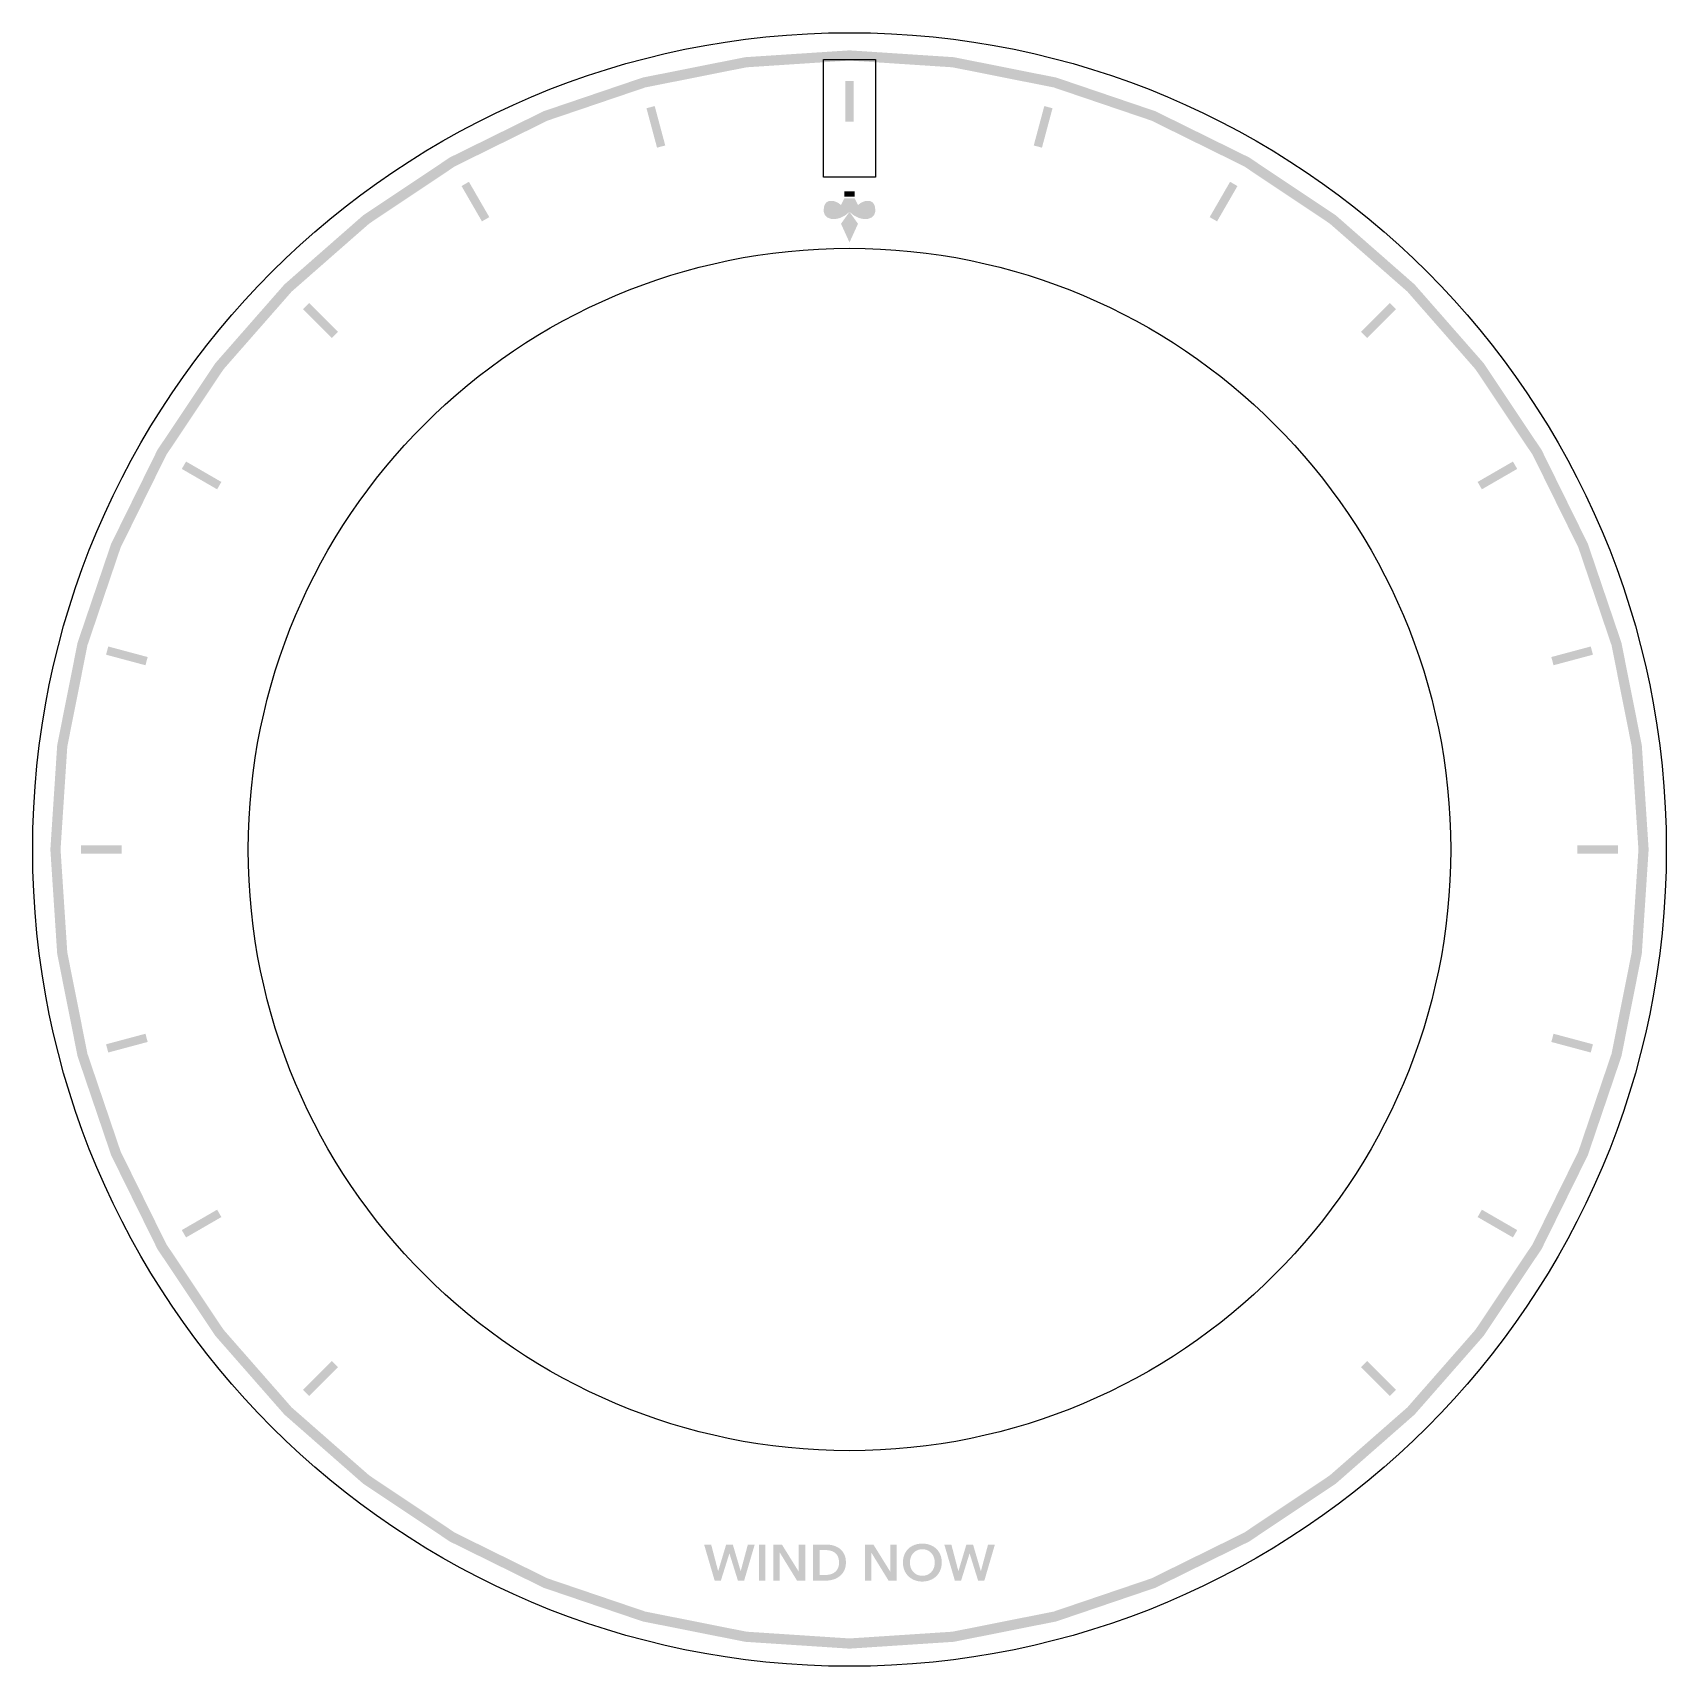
# Model space of a CAD drawing. Header units: millimetres. Extents: x 4 to 278, y 4 to 137.
# Drawn here: x 181.6 to 277.6, y 40.5 to 136.5 of the extents above; entities that cross this region are included whole.
import ezdxf

# ---------------------------------------------------------------- set-up
doc = ezdxf.new("R2010")
doc.units = ezdxf.units.MM
doc.layers.add('CUT', color=1, linetype='Continuous')
doc.layers.add('RASTER', color=7, linetype='Continuous')

msp = doc.modelspace()

# ---------------------------------------------------------------- hatches: boundary and pattern name
at = {"layer": 'RASTER'}
h = msp.add_hatch(color=7, dxfattribs=at)
h.paths.add_polyline_path([(276.6, 88.5), (276.198, 82.365), (274.999, 76.336), (273.022, 70.514), (270.303, 65), (266.888, 59.888), (262.834, 55.266), (258.212, 51.212), (253.1, 47.797), (247.586, 45.078), (241.764, 43.101), (235.735, 41.902), (229.6, 41.5), (223.465, 41.902), (217.436, 43.101), (211.614, 45.078), (206.1, 47.797), (200.988, 51.212), (196.366, 55.266), (192.312, 59.888), (188.897, 65), (186.178, 70.514), (184.201, 76.336), (183.002, 82.365), (182.6, 88.5), (183.002, 94.635), (184.201, 100.664), (186.178, 106.486), (188.897, 112), (192.312, 117.112), (196.366, 121.734), (200.988, 125.788), (206.1, 129.203), (211.614, 131.922), (217.436, 133.899), (223.465, 135.098), (229.6, 135.5), (235.735, 135.098), (241.764, 133.899), (247.586, 131.922), (253.1, 129.203), (258.212, 125.788), (262.834, 121.734), (266.888, 117.112), (270.303, 112), (273.022, 106.486), (274.999, 100.664), (276.198, 94.635)])
h.paths.add_polyline_path([(276, 88.5), (275.603, 82.444), (274.419, 76.491), (272.468, 70.743), (269.784, 65.3), (266.412, 60.253), (262.41, 55.69), (257.847, 51.688), (252.8, 48.316), (247.357, 45.632), (241.609, 43.681), (235.656, 42.497), (229.6, 42.1), (223.544, 42.497), (217.591, 43.681), (211.843, 45.632), (206.4, 48.316), (201.353, 51.688), (196.79, 55.69), (192.788, 60.253), (189.416, 65.3), (186.732, 70.743), (184.781, 76.491), (183.597, 82.444), (183.2, 88.5), (183.597, 94.556), (184.781, 100.509), (186.732, 106.257), (189.416, 111.7), (192.788, 116.747), (196.79, 121.31), (201.353, 125.312), (206.4, 128.684), (211.843, 131.368), (217.591, 133.319), (223.544, 134.503), (229.6, 134.9), (235.656, 134.503), (241.609, 133.319), (247.357, 131.368), (252.8, 128.684), (257.847, 125.312), (262.41, 121.31), (266.412, 116.747), (269.784, 111.7), (272.468, 106.257), (274.419, 100.509), (275.603, 94.556)])
for points in [[(229.35, 131.3), (229.35, 133.7), (229.85, 133.7), (229.85, 131.3)], [(218.281, 129.777), (217.66, 132.095), (218.143, 132.225), (218.764, 129.906)], [(240.436, 129.906), (241.057, 132.225), (241.54, 132.095), (240.919, 129.777)], [(207.983, 125.441), (206.783, 127.519), (207.217, 127.769), (208.417, 125.691)], [(229.9, 126.9), (229.3, 126.9), (229.3, 127.2), (229.9, 127.2)], [(250.783, 125.691), (251.983, 127.769), (252.417, 127.519), (251.217, 125.441)], [(229.6, 126), (229.326, 125.779), (229.042, 125.639), (228.765, 125.576), (228.513, 125.588), (228.302, 125.669), (228.152, 125.817), (228.078, 126.029), (228.1, 126.3), (228.159, 126.46), (228.256, 126.569), (228.381, 126.63), (228.525, 126.65), (228.678, 126.632), (228.831, 126.581), (228.975, 126.502), (229.1, 126.4), (229.3, 126.8), (229.9, 126.8), (230.1, 126.4), (230.225, 126.502), (230.369, 126.581), (230.522, 126.632), (230.675, 126.65), (230.819, 126.63), (230.944, 126.569), (231.041, 126.46), (231.1, 126.3), (231.122, 126.029), (231.048, 125.817), (230.898, 125.669), (230.688, 125.588), (230.435, 125.576), (230.158, 125.639), (229.874, 125.779), (229.6, 126)], [(229.6, 124.2), (229.1, 125.3), (229.6, 126), (230.1, 125.3)], [(199.159, 118.587), (197.462, 120.284), (197.816, 120.638), (199.513, 118.941)], [(259.687, 118.941), (261.384, 120.638), (261.738, 120.284), (260.041, 118.587)], [(192.409, 109.683), (190.331, 110.883), (190.581, 111.317), (192.659, 110.117)], [(266.541, 110.117), (268.619, 111.317), (268.869, 110.883), (266.791, 109.683)], [(188.194, 99.336), (185.875, 99.957), (186.005, 100.44), (188.323, 99.819)], [(270.877, 99.819), (273.195, 100.44), (273.325, 99.957), (271.006, 99.336)], [(186.8, 88.25), (184.4, 88.25), (184.4, 88.75), (186.8, 88.75)], [(272.4, 88.75), (274.8, 88.75), (274.8, 88.25), (272.4, 88.25)], [(188.323, 77.181), (186.005, 76.56), (185.875, 77.043), (188.194, 77.664)], [(271.006, 77.664), (273.325, 77.043), (273.195, 76.56), (270.877, 77.181)], [(192.659, 66.883), (190.581, 65.683), (190.331, 66.117), (192.409, 67.317)], [(266.791, 67.317), (268.869, 66.117), (268.619, 65.683), (266.541, 66.883)], [(199.513, 58.059), (197.816, 56.362), (197.462, 56.716), (199.159, 58.413)], [(260.041, 58.413), (261.738, 56.716), (261.384, 56.362), (259.687, 58.059)], [(221.049, 47.624), (221.463, 47.624), (221.874, 46.064), (221.88, 46.064), (222.348, 47.624), (222.737, 47.624), (223.197, 46.064), (223.203, 46.064), (223.623, 47.624), (224.025, 47.624), (223.404, 45.5), (223.038, 45.5), (222.54, 47.093), (222.534, 47.093), (222.035, 45.5), (221.67, 45.5)], [(224.277, 47.624), (224.654, 47.624), (224.654, 45.5), (224.277, 45.5)], [(225.123, 47.624), (225.624, 47.624), (226.611, 46.034), (226.617, 46.034), (226.617, 47.624), (226.995, 47.624), (226.995, 45.5), (226.515, 45.5), (225.507, 47.141), (225.501, 47.141), (225.501, 45.5), (225.123, 45.5)], [(230.505, 47.624), (231.005, 47.624), (231.993, 46.034), (231.999, 46.034), (231.999, 47.624), (232.377, 47.624), (232.377, 45.5), (231.897, 45.5), (230.889, 47.141), (230.883, 47.141), (230.883, 45.5), (230.505, 45.5)], [(235.176, 47.624), (235.59, 47.624), (236.001, 46.064), (236.007, 46.064), (236.475, 47.624), (236.865, 47.624), (237.324, 46.064), (237.33, 46.064), (237.749, 47.624), (238.152, 47.624), (237.531, 45.5), (237.165, 45.5), (236.666, 47.093), (236.66, 47.093), (236.163, 45.5), (235.797, 45.5)]]:
    msp.add_hatch(color=7, dxfattribs=at).paths.add_polyline_path(points)
h = msp.add_hatch(color=7, dxfattribs=at)
h.paths.add_polyline_path([(227.463, 47.624), (228.216, 47.624), (228.267, 47.623), (228.319, 47.621), (228.371, 47.616), (228.423, 47.611), (228.475, 47.603), (228.528, 47.594), (228.58, 47.583), (228.633, 47.57), (228.684, 47.555), (228.735, 47.539), (228.784, 47.52), (228.832, 47.498), (228.879, 47.475), (228.924, 47.449), (228.968, 47.422), (229.011, 47.392), (229.052, 47.359), (229.091, 47.324), (229.128, 47.287), (229.163, 47.248), (229.196, 47.205), (229.227, 47.161), (229.256, 47.114), (229.284, 47.065), (229.308, 47.012), (229.329, 46.957), (229.347, 46.899), (229.362, 46.838), (229.374, 46.773), (229.382, 46.706), (229.387, 46.635), (229.389, 46.562), (229.387, 46.493), (229.382, 46.427), (229.374, 46.364), (229.362, 46.303), (229.347, 46.244), (229.329, 46.187), (229.308, 46.133), (229.284, 46.082), (229.256, 46.033), (229.227, 45.986), (229.196, 45.941), (229.163, 45.899), (229.128, 45.859), (229.091, 45.821), (229.052, 45.785), (229.011, 45.752), (228.968, 45.721), (228.924, 45.692), (228.879, 45.665), (228.832, 45.64), (228.784, 45.617), (228.735, 45.596), (228.684, 45.578), (228.633, 45.561), (228.58, 45.547), (228.528, 45.535), (228.475, 45.524), (228.423, 45.515), (228.371, 45.509), (228.319, 45.504), (228.267, 45.501), (228.216, 45.5), (227.463, 45.5)])
h.paths.add_polyline_path([(228.156, 45.83), (228.192, 45.831), (228.229, 45.832), (228.266, 45.835), (228.302, 45.839), (228.339, 45.843), (228.376, 45.849), (228.413, 45.856), (228.45, 45.864), (228.486, 45.874), (228.521, 45.885), (228.556, 45.897), (228.589, 45.911), (228.622, 45.926), (228.654, 45.943), (228.685, 45.962), (228.715, 45.982), (228.744, 46.003), (228.772, 46.026), (228.798, 46.052), (228.823, 46.079), (228.846, 46.107), (228.868, 46.138), (228.889, 46.171), (228.909, 46.205), (228.926, 46.241), (228.941, 46.28), (228.954, 46.321), (228.965, 46.365), (228.973, 46.411), (228.979, 46.459), (228.982, 46.509), (228.984, 46.562), (228.982, 46.618), (228.979, 46.671), (228.973, 46.721), (228.965, 46.769), (228.954, 46.814), (228.941, 46.857), (228.926, 46.897), (228.909, 46.934), (228.889, 46.969), (228.868, 47.002), (228.846, 47.033), (228.823, 47.062), (228.798, 47.089), (228.772, 47.115), (228.744, 47.138), (228.715, 47.159), (228.685, 47.178), (228.654, 47.196), (228.622, 47.213), (228.589, 47.227), (228.556, 47.24), (228.521, 47.252), (228.486, 47.262), (228.45, 47.27), (228.413, 47.277), (228.376, 47.283), (228.339, 47.288), (228.302, 47.292), (228.266, 47.296), (228.229, 47.298), (228.192, 47.3), (228.156, 47.3), (227.841, 47.3), (227.841, 45.83)])
h = msp.add_hatch(color=7, dxfattribs=at)
h.paths.add_polyline_path([(232.743, 46.568), (232.744, 46.631), (232.748, 46.692), (232.755, 46.752), (232.764, 46.811), (232.776, 46.867), (232.791, 46.923), (232.808, 46.976), (232.828, 47.029), (232.85, 47.079), (232.875, 47.127), (232.901, 47.174), (232.93, 47.219), (232.961, 47.261), (232.993, 47.302), (233.028, 47.341), (233.065, 47.378), (233.104, 47.413), (233.144, 47.446), (233.187, 47.477), (233.231, 47.506), (233.277, 47.532), (233.324, 47.557), (233.374, 47.579), (233.425, 47.6), (233.478, 47.618), (233.532, 47.634), (233.587, 47.648), (233.643, 47.659), (233.7, 47.667), (233.759, 47.673), (233.819, 47.677), (233.88, 47.678), (233.941, 47.677), (234.002, 47.673), (234.061, 47.667), (234.119, 47.659), (234.176, 47.648), (234.231, 47.634), (234.285, 47.618), (234.338, 47.6), (234.39, 47.579), (234.44, 47.557), (234.488, 47.532), (234.534, 47.506), (234.579, 47.477), (234.621, 47.446), (234.662, 47.413), (234.701, 47.378), (234.739, 47.341), (234.774, 47.302), (234.807, 47.261), (234.838, 47.219), (234.866, 47.174), (234.893, 47.127), (234.918, 47.079), (234.94, 47.029), (234.96, 46.976), (234.977, 46.923), (234.992, 46.867), (235.004, 46.811), (235.013, 46.752), (235.02, 46.692), (235.024, 46.631), (235.026, 46.568), (235.024, 46.506), (235.02, 46.446), (235.013, 46.387), (235.004, 46.33), (234.992, 46.274), (234.977, 46.219), (234.96, 46.166), (234.94, 46.114), (234.918, 46.063), (234.893, 46.014), (234.866, 45.967), (234.838, 45.922), (234.807, 45.879), (234.774, 45.837), (234.739, 45.798), (234.701, 45.76), (234.662, 45.723), (234.621, 45.689), (234.579, 45.657), (234.534, 45.628), (234.488, 45.6), (234.44, 45.574), (234.39, 45.55), (234.338, 45.529), (234.285, 45.509), (234.231, 45.492), (234.176, 45.478), (234.119, 45.467), (234.061, 45.458), (234.002, 45.451), (233.941, 45.447), (233.88, 45.446), (233.819, 45.447), (233.759, 45.451), (233.7, 45.458), (233.643, 45.467), (233.587, 45.478), (233.532, 45.492), (233.478, 45.509), (233.425, 45.529), (233.374, 45.55), (233.324, 45.574), (233.277, 45.6), (233.231, 45.628), (233.187, 45.657), (233.144, 45.689), (233.104, 45.723), (233.065, 45.76), (233.028, 45.798), (232.993, 45.837), (232.961, 45.879), (232.93, 45.922), (232.901, 45.967), (232.875, 46.014), (232.85, 46.063), (232.828, 46.114), (232.808, 46.166), (232.791, 46.219), (232.776, 46.274), (232.764, 46.33), (232.755, 46.387), (232.748, 46.446), (232.744, 46.506), (232.743, 46.568)])
h.paths.add_polyline_path([(233.154, 46.568), (233.154, 46.526), (233.157, 46.484), (233.161, 46.444), (233.167, 46.404), (233.174, 46.365), (233.183, 46.328), (233.194, 46.291), (233.206, 46.255), (233.22, 46.219), (233.235, 46.186), (233.252, 46.153), (233.27, 46.121), (233.289, 46.091), (233.31, 46.062), (233.332, 46.034), (233.356, 46.007), (233.381, 45.981), (233.407, 45.957), (233.434, 45.935), (233.462, 45.914), (233.492, 45.894), (233.523, 45.876), (233.554, 45.859), (233.587, 45.844), (233.621, 45.83), (233.656, 45.818), (233.691, 45.808), (233.728, 45.8), (233.765, 45.793), (233.803, 45.789), (233.842, 45.786), (233.883, 45.785), (233.923, 45.786), (233.962, 45.789), (234, 45.793), (234.038, 45.8), (234.074, 45.808), (234.11, 45.818), (234.145, 45.83), (234.18, 45.844), (234.213, 45.859), (234.245, 45.876), (234.275, 45.894), (234.305, 45.914), (234.334, 45.935), (234.361, 45.957), (234.387, 45.981), (234.412, 46.007), (234.436, 46.034), (234.458, 46.062), (234.479, 46.091), (234.498, 46.121), (234.516, 46.153), (234.533, 46.186), (234.548, 46.219), (234.562, 46.255), (234.574, 46.291), (234.585, 46.328), (234.594, 46.365), (234.601, 46.404), (234.607, 46.444), (234.611, 46.484), (234.614, 46.526), (234.615, 46.568), (234.614, 46.609), (234.611, 46.649), (234.607, 46.688), (234.601, 46.727), (234.594, 46.765), (234.585, 46.802), (234.574, 46.838), (234.562, 46.874), (234.548, 46.909), (234.533, 46.942), (234.517, 46.975), (234.499, 47.006), (234.479, 47.036), (234.459, 47.065), (234.437, 47.093), (234.414, 47.12), (234.389, 47.146), (234.363, 47.17), (234.336, 47.192), (234.308, 47.214), (234.278, 47.234), (234.248, 47.252), (234.216, 47.269), (234.183, 47.285), (234.148, 47.299), (234.113, 47.311), (234.077, 47.322), (234.04, 47.33), (234.002, 47.337), (233.963, 47.341), (233.923, 47.344), (233.883, 47.345), (233.842, 47.344), (233.802, 47.341), (233.763, 47.337), (233.725, 47.33), (233.689, 47.322), (233.653, 47.311), (233.618, 47.299), (233.584, 47.285), (233.551, 47.269), (233.52, 47.252), (233.489, 47.234), (233.46, 47.214), (233.432, 47.192), (233.405, 47.17), (233.379, 47.146), (233.355, 47.12), (233.331, 47.093), (233.309, 47.065), (233.289, 47.036), (233.269, 47.006), (233.251, 46.975), (233.235, 46.942), (233.22, 46.909), (233.206, 46.874), (233.194, 46.838), (233.183, 46.802), (233.174, 46.765), (233.167, 46.727), (233.161, 46.688), (233.157, 46.649), (233.154, 46.609), (233.154, 46.568)])

# ---------------------------------------------------------------- linework, layer by layer
at = {"layer": 'CUT'}
msp.add_lwpolyline([(228.065, 134.96), (231.135, 134.96), (231.135, 128.04), (228.065, 128.04)], close=True, dxfattribs=at)
for radius in [48.04, 35.36]:
    msp.add_circle((229.6, 88.5), radius, dxfattribs=at)

doc.saveas('drawing.dxf')
